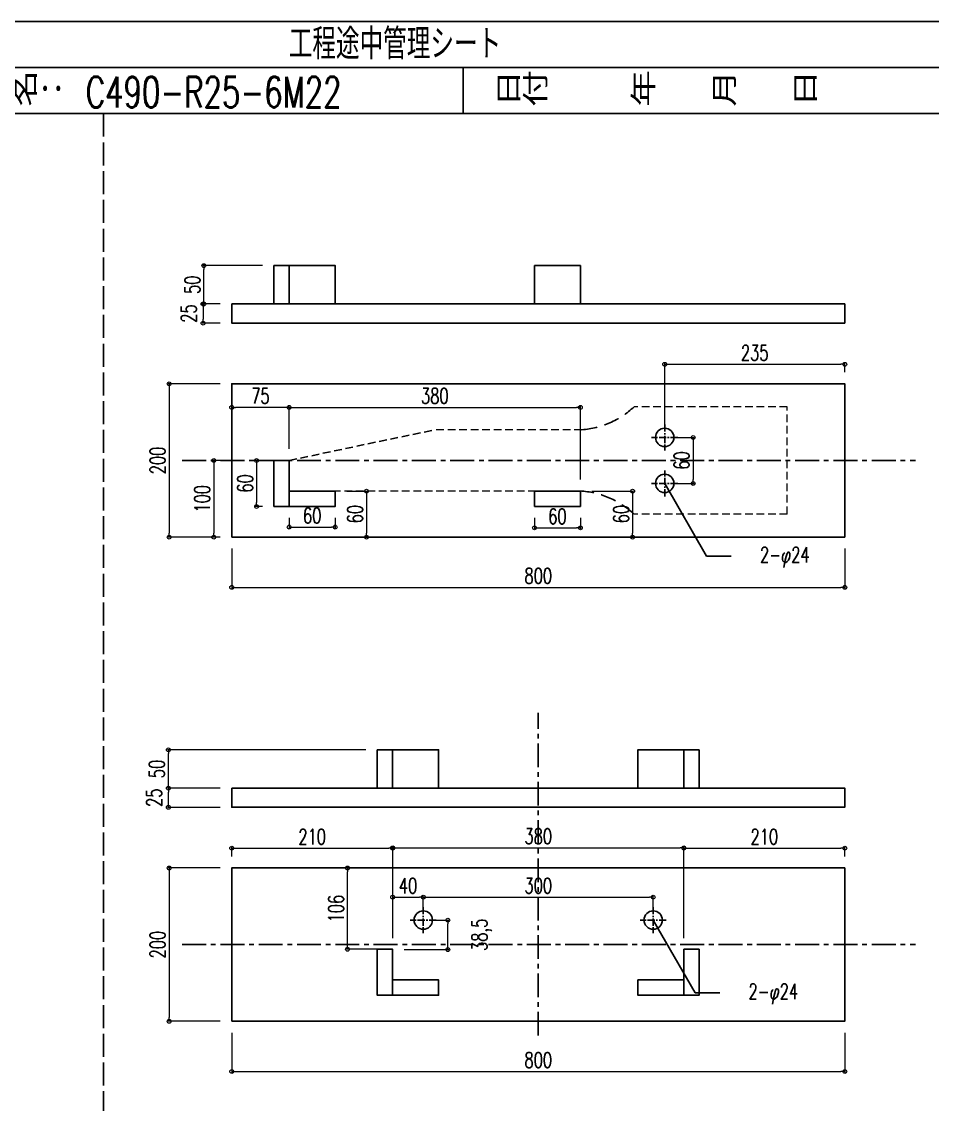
# Model space of a CAD drawing. Header units: millimetres. Extents: x 0 to 29624, y 0 to 14691.
# Drawn here: x 12373 to 13562, y 5636 to 7048 of the extents above; entities that cross this region are included whole.
import ezdxf

# ---------------------------------------------------------------- set-up
doc = ezdxf.new("R2010")
doc.units = ezdxf.units.MM
doc.header["$LTSCALE"] = 5
for name, pattern in [('CENTER1', [10, 6.25, -1.25, 1.25, -1.25]), ('DASHED', [7.5, 6, -1.5]), ('HASEN', [3, 2, -1]), ('JIS_08_50', [53, 50, -1.125, 0.75, -1.125])]:
    doc.linetypes.add(name, pattern=pattern)
doc.layers.get('0').update_dxf_attribs({"color": 255})
doc.layers.get('DEFPOINTS').update_dxf_attribs({"color": 255})
for name, color, linetype in [('CENTER', 2, 'JIS_08_50'), ('LAYER6', 7, 'Continuous'), ('変位計', 7, 'Continuous'), ('寸法', 4, 'Continuous'), ('溶接', 241, 'Continuous'), ('金物', 142, 'Continuous')]:
    doc.layers.add(name, color=color, linetype=linetype)
doc.styles.add('KANJI', font='simplex.shx', dxfattribs={"width": 0.7, "bigfont": 'extfont2.shx'})
doc.styles.get("Standard").update_dxf_attribs({"font": 'simplex.shx', "width": 0.7, "height": 2.5, "bigfont": '@extfont2.shx'})
doc.styles.add('SUNPOU', font='simplex.shx', dxfattribs={"width": 0.7, "bigfont": 'extfont2.shx'})
doc.dimstyles.new('一般寸法-小さめ', dxfattribs={"dimscale": 10, "dimtxt": 2, "dimasz": 0.5, "dimexe": 0.125, "dimexo": 1.5, "dimgap": 0.5, "dimtad": 1, "dimtxsty": 'KANJI', "dimblk": 'ORIGIN', "dimcen": 0, "dimclrd": 256, "dimclre": 256, "dimclrt": 256, "dimadec": 0, "dimazin": 0, "dimtfac": 1, "dimtmove": 2, "dimatfit": 2, "dimfxl": 0, "dimtolj": 2, "dimlwd": 5, "dimlwe": 5, "dimarcsym": 0})

# ---------------------------------------------------------------- blocks, each defined once
blk = doc.blocks.new('_Origin')
at = {"color": 0, "linetype": 'ByBlock', "lineweight": -2}
blk.add_line((0, 0), (-1, 0), dxfattribs=at)
blk.add_circle((0, 0), 0.5, dxfattribs=at)
blk = doc.blocks.new('*D757')
at = {"layer": 'DEFPOINTS', "color": 0, "linetype": 'Continuous', "transparency": 16777216}
for p in [(12647.4, 6375.7), (13447.4, 6375.7), (13447.4, 6310.2)]:
    blk.add_point(p, dxfattribs=at)
at = {"layer": '寸法', "linetype": 'Continuous', "lineweight": 5, "transparency": 16777216}
for p, q in [((12647.4, 6360.7), (12647.4, 6309)), ((13447.4, 6360.7), (13447.4, 6309)), ((12652.4, 6310.2), (13442.4, 6310.2))]:
    blk.add_line(p, q, dxfattribs=at)
at = {"layer": '寸法', "linetype": 'Continuous', "lineweight": 5, "transparency": 16777216, "xscale": 5, "yscale": 5, "zscale": 5, "rotation": 180}
blk.add_blockref('_Origin', (12647.4, 6310.2), dxfattribs=at)
at = {"layer": '寸法', "linetype": 'Continuous', "lineweight": 5, "transparency": 16777216, "xscale": 5, "yscale": 5, "zscale": 5}
blk.add_blockref('_Origin', (13447.4, 6310.2), dxfattribs=at)
at = {"layer": '寸法', "linetype": 'Continuous', "transparency": 16777216, "insert": (13047.4, 6325.2), "char_height": 20, "attachment_point": 5, "style": 'KANJI'}
blk.add_mtext('\\A2;800', dxfattribs=at)
blk = doc.blocks.new('*D758')
at = {"layer": 'DEFPOINTS', "color": 0, "linetype": 'Continuous', "transparency": 16777216}
for p in [(12647.4, 6575.7), (12565.7, 6375.7), (12647.4, 6375.7)]:
    blk.add_point(p, dxfattribs=at)
at = {"layer": '寸法', "linetype": 'Continuous', "lineweight": 5, "transparency": 16777216}
for p, q in [((12632.4, 6575.7), (12564.5, 6575.7)), ((12565.7, 6570.7), (12565.7, 6380.7)), ((12632.4, 6375.7), (12564.5, 6375.7))]:
    blk.add_line(p, q, dxfattribs=at)
at = {"layer": '寸法', "linetype": 'Continuous', "lineweight": 5, "transparency": 16777216, "xscale": 5, "yscale": 5, "zscale": 5}
for p, rotation in [((12565.7, 6575.7), 90), ((12565.7, 6375.7), 270)]:
    blk.add_blockref('_Origin', p, dxfattribs=dict(at, rotation=rotation))
at = {"layer": '寸法', "linetype": 'Continuous', "transparency": 16777216, "insert": (12550.7, 6475.7), "char_height": 20, "attachment_point": 5, "rotation": 90, "style": 'KANJI'}
blk.add_mtext('\\A2;200', dxfattribs=at)
blk = doc.blocks.new('*D759')
at = {"layer": 'DEFPOINTS', "color": 0, "linetype": 'Continuous', "transparency": 16777216}
for p in [(12702.4, 6475.7), (12679.8, 6415.7), (12702.4, 6415.7)]:
    blk.add_point(p, dxfattribs=at)
at = {"layer": '寸法', "linetype": 'Continuous', "lineweight": 5, "transparency": 16777216}
for p, q in [((12687.4, 6475.7), (12678.5, 6475.7)), ((12679.8, 6470.7), (12679.8, 6420.7)), ((12687.4, 6415.7), (12678.5, 6415.7))]:
    blk.add_line(p, q, dxfattribs=at)
at = {"layer": '寸法', "linetype": 'Continuous', "lineweight": 5, "transparency": 16777216, "xscale": 5, "yscale": 5, "zscale": 5}
for p, rotation in [((12679.8, 6475.7), 90), ((12679.8, 6415.7), 270)]:
    blk.add_blockref('_Origin', p, dxfattribs=dict(at, rotation=rotation))
at = {"layer": '寸法', "linetype": 'Continuous', "transparency": 16777216, "insert": (12664.8, 6445.7), "char_height": 20, "attachment_point": 5, "rotation": 90, "style": 'KANJI'}
blk.add_mtext('\\A2;60', dxfattribs=at)
blk = doc.blocks.new('*D760')
at = {"layer": 'DEFPOINTS', "color": 0, "linetype": 'Continuous', "transparency": 16777216}
for p in [(13042.4, 6415.7), (13102.4, 6415.7), (13102.4, 6387.8)]:
    blk.add_point(p, dxfattribs=at)
at = {"layer": '寸法', "linetype": 'Continuous', "lineweight": 5, "transparency": 16777216}
for p, q in [((13042.4, 6400.7), (13042.4, 6386.6)), ((13102.4, 6400.7), (13102.4, 6386.6)), ((13047.4, 6387.8), (13097.4, 6387.8))]:
    blk.add_line(p, q, dxfattribs=at)
at = {"layer": '寸法', "linetype": 'Continuous', "lineweight": 5, "transparency": 16777216, "xscale": 5, "yscale": 5, "zscale": 5, "rotation": 180}
blk.add_blockref('_Origin', (13042.4, 6387.8), dxfattribs=at)
at = {"layer": '寸法', "linetype": 'Continuous', "lineweight": 5, "transparency": 16777216, "xscale": 5, "yscale": 5, "zscale": 5}
blk.add_blockref('_Origin', (13102.4, 6387.8), dxfattribs=at)
at = {"layer": '寸法', "linetype": 'Continuous', "transparency": 16777216, "insert": (13072.4, 6402.8), "char_height": 20, "attachment_point": 5, "style": 'KANJI'}
blk.add_mtext('\\A2;60', dxfattribs=at)
blk = doc.blocks.new('*D762')
at = {"layer": 'DEFPOINTS', "color": 0, "linetype": 'Continuous', "transparency": 16777216}
for p in [(12722.4, 6415.7), (12782.4, 6415.7), (12782.4, 6388.8)]:
    blk.add_point(p, dxfattribs=at)
at = {"layer": '寸法', "linetype": 'Continuous', "lineweight": 5, "transparency": 16777216}
for p, q in [((12722.4, 6400.7), (12722.4, 6387.6)), ((12782.4, 6400.7), (12782.4, 6387.6)), ((12727.4, 6388.8), (12777.4, 6388.8))]:
    blk.add_line(p, q, dxfattribs=at)
at = {"layer": '寸法', "linetype": 'Continuous', "lineweight": 5, "transparency": 16777216, "xscale": 5, "yscale": 5, "zscale": 5, "rotation": 180}
blk.add_blockref('_Origin', (12722.4, 6388.8), dxfattribs=at)
at = {"layer": '寸法', "linetype": 'Continuous', "lineweight": 5, "transparency": 16777216, "xscale": 5, "yscale": 5, "zscale": 5}
blk.add_blockref('_Origin', (12782.4, 6388.8), dxfattribs=at)
at = {"layer": '寸法', "linetype": 'Continuous', "transparency": 16777216, "insert": (12752.4, 6403.8), "char_height": 20, "attachment_point": 5, "style": 'KANJI'}
blk.add_mtext('\\A2;60', dxfattribs=at)
blk = doc.blocks.new('*D763')
at = {"layer": 'DEFPOINTS', "color": 0, "linetype": 'Continuous', "transparency": 16777216}
for p in [(12647.4, 6679.8), (12610, 6654.8), (12647.4, 6654.8)]:
    blk.add_point(p, dxfattribs=at)
at = {"layer": '寸法', "linetype": 'Continuous', "lineweight": 5, "transparency": 16777216}
for p, q in [((12632.4, 6679.8), (12608.8, 6679.8)), ((12610, 6674.8), (12610, 6659.8)), ((12632.4, 6654.8), (12608.8, 6654.8))]:
    blk.add_line(p, q, dxfattribs=at)
at = {"layer": '寸法', "linetype": 'Continuous', "lineweight": 5, "transparency": 16777216, "xscale": 5, "yscale": 5, "zscale": 5}
for p, rotation in [((12610, 6679.8), 90), ((12610, 6654.8), 270)]:
    blk.add_blockref('_Origin', p, dxfattribs=dict(at, rotation=rotation))
at = {"layer": '寸法', "linetype": 'Continuous', "transparency": 16777216, "insert": (12591.3, 6667.3), "char_height": 20, "attachment_point": 5, "rotation": 90, "style": 'KANJI'}
blk.add_mtext('\\A2;25', dxfattribs=at)
blk = doc.blocks.new('*D764')
at = {"layer": 'DEFPOINTS', "color": 0, "linetype": 'Continuous', "transparency": 16777216}
for p in [(12611, 6729.8), (12702.4, 6729.8), (12647.4, 6679.8)]:
    blk.add_point(p, dxfattribs=at)
at = {"layer": '寸法', "linetype": 'Continuous', "lineweight": 5, "transparency": 16777216}
for p, q in [((12687.4, 6729.8), (12609.8, 6729.8)), ((12611, 6684.8), (12611, 6724.8)), ((12632.4, 6679.8), (12609.8, 6679.8))]:
    blk.add_line(p, q, dxfattribs=at)
at = {"layer": '寸法', "linetype": 'Continuous', "lineweight": 5, "transparency": 16777216, "xscale": 5, "yscale": 5, "zscale": 5}
for p, rotation in [((12611, 6729.8), 90), ((12611, 6679.8), 270)]:
    blk.add_blockref('_Origin', p, dxfattribs=dict(at, rotation=rotation))
at = {"layer": '寸法', "linetype": 'Continuous', "transparency": 16777216, "insert": (12596, 6704.8), "char_height": 20, "attachment_point": 5, "rotation": 90, "style": 'KANJI'}
blk.add_mtext('\\A2;50', dxfattribs=at)
blk = doc.blocks.new('*D765')
at = {"layer": 'DEFPOINTS', "color": 0, "linetype": 'Continuous', "transparency": 16777216}
for p in [(13102.4, 6544.9), (12722.4, 6475.7), (13102.4, 6435.7)]:
    blk.add_point(p, dxfattribs=at)
at = {"layer": '寸法', "linetype": 'Continuous', "lineweight": 5, "transparency": 16777216}
for p, q in [((12722.4, 6490.7), (12722.4, 6546.2)), ((12727.4, 6544.9), (13097.4, 6544.9)), ((13102.4, 6450.7), (13102.4, 6546.2))]:
    blk.add_line(p, q, dxfattribs=at)
at = {"layer": '寸法', "linetype": 'Continuous', "lineweight": 5, "transparency": 16777216, "xscale": 5, "yscale": 5, "zscale": 5, "rotation": 180}
blk.add_blockref('_Origin', (12722.4, 6544.9), dxfattribs=at)
at = {"layer": '寸法', "linetype": 'Continuous', "lineweight": 5, "transparency": 16777216, "xscale": 5, "yscale": 5, "zscale": 5}
blk.add_blockref('_Origin', (13102.4, 6544.9), dxfattribs=at)
at = {"layer": '寸法', "linetype": 'Continuous', "transparency": 16777216, "insert": (12912.4, 6559.9), "char_height": 20, "attachment_point": 5, "style": 'KANJI'}
blk.add_mtext('\\A2;380', dxfattribs=at)
blk = doc.blocks.new('*D766')
at = {"layer": 'DEFPOINTS', "color": 0, "linetype": 'Continuous', "transparency": 16777216}
for p in [(13447.4, 6601.1), (13447.4, 6575.7), (13212.4, 6505.7)]:
    blk.add_point(p, dxfattribs=at)
at = {"layer": '寸法', "linetype": 'Continuous', "lineweight": 5, "transparency": 16777216}
for p, q in [((13212.4, 6520.7), (13212.4, 6602.4)), ((13217.4, 6601.1), (13442.4, 6601.1)), ((13447.4, 6590.7), (13447.4, 6602.4))]:
    blk.add_line(p, q, dxfattribs=at)
at = {"layer": '寸法', "linetype": 'Continuous', "lineweight": 5, "transparency": 16777216, "xscale": 5, "yscale": 5, "zscale": 5, "rotation": 180}
blk.add_blockref('_Origin', (13212.4, 6601.1), dxfattribs=at)
at = {"layer": '寸法', "linetype": 'Continuous', "lineweight": 5, "transparency": 16777216, "xscale": 5, "yscale": 5, "zscale": 5}
blk.add_blockref('_Origin', (13447.4, 6601.1), dxfattribs=at)
at = {"layer": '寸法', "linetype": 'Continuous', "transparency": 16777216, "insert": (13329.9, 6616.1), "char_height": 20, "attachment_point": 5, "style": 'KANJI'}
blk.add_mtext('\\A2;235', dxfattribs=at)
blk = doc.blocks.new('*D767')
at = {"layer": 'DEFPOINTS', "color": 0, "linetype": 'Continuous', "transparency": 16777216}
for p in [(13212.4, 6505.7), (13212.4, 6445.7), (13249.5, 6445.7)]:
    blk.add_point(p, dxfattribs=at)
at = {"layer": '寸法', "linetype": 'Continuous', "lineweight": 5, "transparency": 16777216}
for p, q in [((13227.4, 6505.7), (13250.8, 6505.7)), ((13249.5, 6500.7), (13249.5, 6450.7)), ((13227.4, 6445.7), (13250.8, 6445.7))]:
    blk.add_line(p, q, dxfattribs=at)
at = {"layer": '寸法', "linetype": 'Continuous', "lineweight": 5, "transparency": 16777216, "xscale": 5, "yscale": 5, "zscale": 5}
for p, rotation in [((13249.5, 6505.7), 90), ((13249.5, 6445.7), 270)]:
    blk.add_blockref('_Origin', p, dxfattribs=dict(at, rotation=rotation))
at = {"layer": '寸法', "linetype": 'Continuous', "transparency": 16777216, "insert": (13234.5, 6475.7), "char_height": 20, "attachment_point": 5, "rotation": 90, "style": 'KANJI'}
blk.add_mtext('\\A2;60', dxfattribs=at)
blk = doc.blocks.new('*D768')
at = {"layer": 'DEFPOINTS', "color": 0, "linetype": 'Continuous', "transparency": 16777216}
for p in [(12647.4, 5744.2), (13447.4, 5744.2), (13447.4, 5678.7)]:
    blk.add_point(p, dxfattribs=at)
at = {"layer": '寸法', "linetype": 'Continuous', "lineweight": 5, "transparency": 16777216}
for p, q in [((12647.4, 5729.2), (12647.4, 5677.5)), ((13447.4, 5729.2), (13447.4, 5677.5)), ((12652.4, 5678.7), (13442.4, 5678.7))]:
    blk.add_line(p, q, dxfattribs=at)
at = {"layer": '寸法', "linetype": 'Continuous', "lineweight": 5, "transparency": 16777216, "xscale": 5, "yscale": 5, "zscale": 5, "rotation": 180}
blk.add_blockref('_Origin', (12647.4, 5678.7), dxfattribs=at)
at = {"layer": '寸法', "linetype": 'Continuous', "lineweight": 5, "transparency": 16777216, "xscale": 5, "yscale": 5, "zscale": 5}
blk.add_blockref('_Origin', (13447.4, 5678.7), dxfattribs=at)
at = {"layer": '寸法', "linetype": 'Continuous', "transparency": 16777216, "insert": (13047.4, 5693.7), "char_height": 20, "attachment_point": 5, "style": 'KANJI'}
blk.add_mtext('\\A2;800', dxfattribs=at)
blk = doc.blocks.new('*D769')
at = {"layer": 'DEFPOINTS', "color": 0, "linetype": 'Continuous', "transparency": 16777216}
for p in [(12647.4, 5944.2), (12565.7, 5744.2), (12647.4, 5744.2)]:
    blk.add_point(p, dxfattribs=at)
at = {"layer": '寸法', "linetype": 'Continuous', "lineweight": 5, "transparency": 16777216}
for p, q in [((12632.4, 5944.2), (12564.5, 5944.2)), ((12565.7, 5939.2), (12565.7, 5749.2)), ((12632.4, 5744.2), (12564.5, 5744.2))]:
    blk.add_line(p, q, dxfattribs=at)
at = {"layer": '寸法', "linetype": 'Continuous', "lineweight": 5, "transparency": 16777216, "xscale": 5, "yscale": 5, "zscale": 5}
for p, rotation in [((12565.7, 5944.2), 90), ((12565.7, 5744.2), 270)]:
    blk.add_blockref('_Origin', p, dxfattribs=dict(at, rotation=rotation))
at = {"layer": '寸法', "linetype": 'Continuous', "transparency": 16777216, "insert": (12550.7, 5844.2), "char_height": 20, "attachment_point": 5, "rotation": 90, "style": 'KANJI'}
blk.add_mtext('\\A2;200', dxfattribs=at)
blk = doc.blocks.new('*D770')
at = {"layer": 'DEFPOINTS', "color": 0, "linetype": 'Continuous', "transparency": 16777216}
for p in [(12564.7, 6048.3), (12647.4, 6048.3), (12647.4, 6023.3)]:
    blk.add_point(p, dxfattribs=at)
at = {"layer": '寸法', "linetype": 'Continuous', "lineweight": 5, "transparency": 16777216}
for p, q in [((12632.4, 6048.3), (12563.5, 6048.3)), ((12564.7, 6028.3), (12564.7, 6043.3)), ((12632.4, 6023.3), (12563.5, 6023.3))]:
    blk.add_line(p, q, dxfattribs=at)
at = {"layer": '寸法', "linetype": 'Continuous', "lineweight": 5, "transparency": 16777216, "xscale": 5, "yscale": 5, "zscale": 5}
for p, rotation in [((12564.7, 6048.3), 90), ((12564.7, 6023.3), 270)]:
    blk.add_blockref('_Origin', p, dxfattribs=dict(at, rotation=rotation))
at = {"layer": '寸法', "linetype": 'Continuous', "transparency": 16777216, "insert": (12546, 6035.8), "char_height": 20, "attachment_point": 5, "rotation": 90, "style": 'KANJI'}
blk.add_mtext('\\A2;25', dxfattribs=at)
blk = doc.blocks.new('*D771')
at = {"layer": 'DEFPOINTS', "color": 0, "linetype": 'Continuous', "transparency": 16777216}
for p in [(13102.4, 6435.7), (13102.4, 6375.7), (13170.5, 6375.7)]:
    blk.add_point(p, dxfattribs=at)
at = {"layer": '寸法', "linetype": 'Continuous', "lineweight": 5, "transparency": 16777216}
for p, q in [((13117.4, 6435.7), (13171.8, 6435.7)), ((13170.5, 6430.7), (13170.5, 6380.7)), ((13117.4, 6375.7), (13171.8, 6375.7))]:
    blk.add_line(p, q, dxfattribs=at)
at = {"layer": '寸法', "linetype": 'Continuous', "lineweight": 5, "transparency": 16777216, "xscale": 5, "yscale": 5, "zscale": 5}
for p, rotation in [((13170.5, 6435.7), 90), ((13170.5, 6375.7), 270)]:
    blk.add_blockref('_Origin', p, dxfattribs=dict(at, rotation=rotation))
at = {"layer": '寸法', "linetype": 'Continuous', "transparency": 16777216, "insert": (13155.5, 6405.7), "char_height": 20, "attachment_point": 5, "rotation": 90, "style": 'KANJI'}
blk.add_mtext('\\A2;60', dxfattribs=at)
blk = doc.blocks.new('*D772')
at = {"layer": 'DEFPOINTS', "color": 0, "linetype": 'Continuous', "transparency": 16777216}
for p in [(12782.4, 6435.7), (12782.4, 6375.7), (12823.3, 6375.7)]:
    blk.add_point(p, dxfattribs=at)
at = {"layer": '寸法', "linetype": 'Continuous', "lineweight": 5, "transparency": 16777216}
for p, q in [((12797.4, 6435.7), (12824.5, 6435.7)), ((12823.3, 6430.7), (12823.3, 6380.7)), ((12797.4, 6375.7), (12824.5, 6375.7))]:
    blk.add_line(p, q, dxfattribs=at)
at = {"layer": '寸法', "linetype": 'Continuous', "lineweight": 5, "transparency": 16777216, "xscale": 5, "yscale": 5, "zscale": 5}
for p, rotation in [((12823.3, 6435.7), 90), ((12823.3, 6375.7), 270)]:
    blk.add_blockref('_Origin', p, dxfattribs=dict(at, rotation=rotation))
at = {"layer": '寸法', "linetype": 'Continuous', "transparency": 16777216, "insert": (12808.3, 6405.7), "char_height": 20, "attachment_point": 5, "rotation": 90, "style": 'KANJI'}
blk.add_mtext('\\A2;60', dxfattribs=at)
blk = doc.blocks.new('*D773')
at = {"layer": 'DEFPOINTS', "color": 0, "linetype": 'Continuous', "transparency": 16777216}
for p in [(12647.4, 6544.9), (12647.4, 6475.7), (12722.4, 6475.7)]:
    blk.add_point(p, dxfattribs=at)
at = {"layer": '寸法', "linetype": 'Continuous', "lineweight": 5, "transparency": 16777216}
for p, q in [((12647.4, 6490.7), (12647.4, 6546.2)), ((12717.4, 6544.9), (12652.4, 6544.9)), ((12722.4, 6490.7), (12722.4, 6546.2))]:
    blk.add_line(p, q, dxfattribs=at)
at = {"layer": '寸法', "linetype": 'Continuous', "lineweight": 5, "transparency": 16777216, "xscale": 5, "yscale": 5, "zscale": 5, "rotation": 180}
blk.add_blockref('_Origin', (12647.4, 6544.9), dxfattribs=at)
at = {"layer": '寸法', "linetype": 'Continuous', "lineweight": 5, "transparency": 16777216, "xscale": 5, "yscale": 5, "zscale": 5}
blk.add_blockref('_Origin', (12722.4, 6544.9), dxfattribs=at)
at = {"layer": '寸法', "linetype": 'Continuous', "transparency": 16777216, "insert": (12684.9, 6559.9), "char_height": 20, "attachment_point": 5, "style": 'KANJI'}
blk.add_mtext('\\A2;75', dxfattribs=at)
blk = doc.blocks.new('*D755')
at = {"layer": 'DEFPOINTS', "color": 0, "linetype": 'Continuous', "transparency": 16777216}
for p in [(12647.4, 6475.7), (12623.9, 6375.7), (12647.4, 6375.7)]:
    blk.add_point(p, dxfattribs=at)
at = {"layer": '寸法', "linetype": 'Continuous', "lineweight": 5, "transparency": 16777216}
for p, q in [((12632.4, 6475.7), (12622.6, 6475.7)), ((12623.9, 6470.7), (12623.9, 6380.7)), ((12632.4, 6375.7), (12622.6, 6375.7))]:
    blk.add_line(p, q, dxfattribs=at)
at = {"layer": '寸法', "linetype": 'Continuous', "lineweight": 5, "transparency": 16777216, "xscale": 5, "yscale": 5, "zscale": 5}
for p, rotation in [((12623.9, 6475.7), 90), ((12623.9, 6375.7), 270)]:
    blk.add_blockref('_Origin', p, dxfattribs=dict(at, rotation=rotation))
at = {"layer": '寸法', "linetype": 'Continuous', "transparency": 16777216, "insert": (12608.9, 6425.7), "char_height": 20, "attachment_point": 5, "rotation": 90, "style": 'KANJI'}
blk.add_mtext('\\A2;100', dxfattribs=at)
blk = doc.blocks.new('*D774')
at = {"layer": 'DEFPOINTS', "color": 0, "linetype": 'Continuous', "transparency": 16777216}
for p in [(12564.7, 6098.3), (12837.4, 6098.3), (12647.4, 6048.3)]:
    blk.add_point(p, dxfattribs=at)
at = {"layer": '寸法', "linetype": 'Continuous', "lineweight": 5, "transparency": 16777216}
for p, q in [((12822.4, 6098.3), (12563.5, 6098.3)), ((12564.7, 6053.3), (12564.7, 6093.3)), ((12632.4, 6048.3), (12563.5, 6048.3))]:
    blk.add_line(p, q, dxfattribs=at)
at = {"layer": '寸法', "linetype": 'Continuous', "lineweight": 5, "transparency": 16777216, "xscale": 5, "yscale": 5, "zscale": 5}
for p, rotation in [((12564.7, 6098.3), 90), ((12564.7, 6048.3), 270)]:
    blk.add_blockref('_Origin', p, dxfattribs=dict(at, rotation=rotation))
at = {"layer": '寸法', "linetype": 'Continuous', "transparency": 16777216, "insert": (12549.7, 6073.3), "char_height": 20, "attachment_point": 5, "rotation": 90, "style": 'KANJI'}
blk.add_mtext('\\A2;50', dxfattribs=at)
blk = doc.blocks.new('*D775')
at = {"layer": 'DEFPOINTS', "color": 0, "linetype": 'Continuous', "transparency": 16777216}
for p in [(12857.4, 5970), (12647.4, 5944.2), (12857.4, 5838.2)]:
    blk.add_point(p, dxfattribs=at)
at = {"layer": '寸法', "linetype": 'Continuous', "lineweight": 5, "transparency": 16777216}
for p, q in [((12647.4, 5959.2), (12647.4, 5971.3)), ((12652.4, 5970), (12852.4, 5970)), ((12857.4, 5853.2), (12857.4, 5971.3))]:
    blk.add_line(p, q, dxfattribs=at)
at = {"layer": '寸法', "linetype": 'Continuous', "lineweight": 5, "transparency": 16777216, "xscale": 5, "yscale": 5, "zscale": 5, "rotation": 180}
blk.add_blockref('_Origin', (12647.4, 5970), dxfattribs=at)
at = {"layer": '寸法', "linetype": 'Continuous', "lineweight": 5, "transparency": 16777216, "xscale": 5, "yscale": 5, "zscale": 5}
blk.add_blockref('_Origin', (12857.4, 5970), dxfattribs=at)
at = {"layer": '寸法', "linetype": 'Continuous', "transparency": 16777216, "insert": (12752.4, 5985), "char_height": 20, "attachment_point": 5, "style": 'KANJI'}
blk.add_mtext('\\A2;210', dxfattribs=at)
blk = doc.blocks.new('*D776')
at = {"layer": 'DEFPOINTS', "color": 0, "linetype": 'Continuous', "transparency": 16777216}
for p in [(13237.4, 5970.5), (12857.4, 5837.7), (13237.4, 5838.2)]:
    blk.add_point(p, dxfattribs=at)
at = {"layer": '寸法', "linetype": 'Continuous', "lineweight": 5, "transparency": 16777216}
for p, q in [((12857.4, 5852.7), (12857.4, 5971.8)), ((12862.4, 5970.5), (13232.4, 5970.5)), ((13237.4, 5853.2), (13237.4, 5971.8))]:
    blk.add_line(p, q, dxfattribs=at)
at = {"layer": '寸法', "linetype": 'Continuous', "lineweight": 5, "transparency": 16777216, "xscale": 5, "yscale": 5, "zscale": 5, "rotation": 180}
blk.add_blockref('_Origin', (12857.4, 5970.5), dxfattribs=at)
at = {"layer": '寸法', "linetype": 'Continuous', "lineweight": 5, "transparency": 16777216, "xscale": 5, "yscale": 5, "zscale": 5}
blk.add_blockref('_Origin', (13237.4, 5970.5), dxfattribs=at)
at = {"layer": '寸法', "linetype": 'Continuous', "transparency": 16777216, "insert": (13047.4, 5985.5), "char_height": 20, "attachment_point": 5, "style": 'KANJI'}
blk.add_mtext('\\A2;380', dxfattribs=at)
blk = doc.blocks.new('*D777')
at = {"layer": 'DEFPOINTS', "color": 0, "linetype": 'Continuous', "transparency": 16777216}
for p in [(13447.4, 5970), (13447.4, 5944.2), (13237.4, 5837.7)]:
    blk.add_point(p, dxfattribs=at)
at = {"layer": '寸法', "linetype": 'Continuous', "lineweight": 5, "transparency": 16777216}
for p, q in [((13237.4, 5852.7), (13237.4, 5971.3)), ((13242.4, 5970), (13442.4, 5970)), ((13447.4, 5959.2), (13447.4, 5971.3))]:
    blk.add_line(p, q, dxfattribs=at)
at = {"layer": '寸法', "linetype": 'Continuous', "lineweight": 5, "transparency": 16777216, "xscale": 5, "yscale": 5, "zscale": 5, "rotation": 180}
blk.add_blockref('_Origin', (13237.4, 5970), dxfattribs=at)
at = {"layer": '寸法', "linetype": 'Continuous', "lineweight": 5, "transparency": 16777216, "xscale": 5, "yscale": 5, "zscale": 5}
blk.add_blockref('_Origin', (13447.4, 5970), dxfattribs=at)
at = {"layer": '寸法', "linetype": 'Continuous', "transparency": 16777216, "insert": (13342.4, 5985), "char_height": 20, "attachment_point": 5, "style": 'KANJI'}
blk.add_mtext('\\A2;210', dxfattribs=at)
blk = doc.blocks.new('*D778')
at = {"layer": 'DEFPOINTS', "color": 0, "linetype": 'Continuous', "transparency": 16777216}
for p in [(12798.5, 5944.2), (12857.4, 5944.2), (12857.4, 5838.2)]:
    blk.add_point(p, dxfattribs=at)
at = {"layer": '寸法', "linetype": 'Continuous', "lineweight": 5, "transparency": 16777216}
for p, q in [((12842.4, 5944.2), (12797.3, 5944.2)), ((12798.5, 5843.2), (12798.5, 5939.2)), ((12842.4, 5838.2), (12797.3, 5838.2))]:
    blk.add_line(p, q, dxfattribs=at)
at = {"layer": '寸法', "linetype": 'Continuous', "lineweight": 5, "transparency": 16777216, "xscale": 5, "yscale": 5, "zscale": 5}
for p, rotation in [((12798.5, 5944.2), 90), ((12798.5, 5838.2), 270)]:
    blk.add_blockref('_Origin', p, dxfattribs=dict(at, rotation=rotation))
at = {"layer": '寸法', "linetype": 'Continuous', "transparency": 16777216, "insert": (12783.5, 5891.2), "char_height": 20, "attachment_point": 5, "rotation": 90, "style": 'KANJI'}
blk.add_mtext('\\A2;106', dxfattribs=at)
blk = doc.blocks.new('*D779')
at = {"layer": 'DEFPOINTS', "color": 0, "linetype": 'Continuous', "transparency": 16777216}
for p in [(12897.4, 5906.1), (12897.4, 5876.2), (12857.4, 5838.2)]:
    blk.add_point(p, dxfattribs=at)
at = {"layer": '寸法', "linetype": 'Continuous', "lineweight": 5, "transparency": 16777216}
for p, q in [((12857.4, 5853.2), (12857.4, 5907.3)), ((12862.4, 5906.1), (12892.4, 5906.1)), ((12897.4, 5891.2), (12897.4, 5907.3))]:
    blk.add_line(p, q, dxfattribs=at)
at = {"layer": '寸法', "linetype": 'Continuous', "lineweight": 5, "transparency": 16777216, "xscale": 5, "yscale": 5, "zscale": 5, "rotation": 180}
blk.add_blockref('_Origin', (12857.4, 5906.1), dxfattribs=at)
at = {"layer": '寸法', "linetype": 'Continuous', "lineweight": 5, "transparency": 16777216, "xscale": 5, "yscale": 5, "zscale": 5}
blk.add_blockref('_Origin', (12897.4, 5906.1), dxfattribs=at)
at = {"layer": '寸法', "linetype": 'Continuous', "transparency": 16777216, "insert": (12877.4, 5921.1), "char_height": 20, "attachment_point": 5, "style": 'KANJI'}
blk.add_mtext('\\A2;40', dxfattribs=at)
blk = doc.blocks.new('*D756')
at = {"layer": 'DEFPOINTS', "color": 0, "linetype": 'Continuous', "transparency": 16777216}
for p in [(12897.4, 5876.2), (12929.4, 5876.2), (12857.4, 5837.7)]:
    blk.add_point(p, dxfattribs=at)
at = {"layer": '寸法', "linetype": 'Continuous', "lineweight": 5, "transparency": 16777216}
for p, q in [((12912.4, 5876.2), (12930.6, 5876.2)), ((12929.4, 5842.7), (12929.4, 5871.2)), ((12872.4, 5837.7), (12930.6, 5837.7))]:
    blk.add_line(p, q, dxfattribs=at)
at = {"layer": '寸法', "linetype": 'Continuous', "lineweight": 5, "transparency": 16777216, "xscale": 5, "yscale": 5, "zscale": 5}
for p, rotation in [((12929.4, 5876.2), 90), ((12929.4, 5837.7), 270)]:
    blk.add_blockref('_Origin', p, dxfattribs=dict(at, rotation=rotation))
at = {"layer": '寸法', "linetype": 'Continuous', "transparency": 16777216, "insert": (12973.8, 5857), "char_height": 20, "attachment_point": 5, "rotation": 90, "style": 'KANJI'}
blk.add_mtext('\\A2;38,5', dxfattribs=at)
blk = doc.blocks.new('*D780')
at = {"layer": 'DEFPOINTS', "color": 0, "linetype": 'Continuous', "transparency": 16777216}
for p in [(13197.4, 5906.1), (12897.4, 5876.2), (13197.4, 5876.2)]:
    blk.add_point(p, dxfattribs=at)
at = {"layer": '寸法', "linetype": 'Continuous', "lineweight": 5, "transparency": 16777216}
for p, q in [((12897.4, 5891.2), (12897.4, 5907.3)), ((12902.4, 5906.1), (13192.4, 5906.1)), ((13197.4, 5891.2), (13197.4, 5907.3))]:
    blk.add_line(p, q, dxfattribs=at)
at = {"layer": '寸法', "linetype": 'Continuous', "lineweight": 5, "transparency": 16777216, "xscale": 5, "yscale": 5, "zscale": 5, "rotation": 180}
blk.add_blockref('_Origin', (12897.4, 5906.1), dxfattribs=at)
at = {"layer": '寸法', "linetype": 'Continuous', "lineweight": 5, "transparency": 16777216, "xscale": 5, "yscale": 5, "zscale": 5}
blk.add_blockref('_Origin', (13197.4, 5906.1), dxfattribs=at)
at = {"layer": '寸法', "linetype": 'Continuous', "transparency": 16777216, "insert": (13047.4, 5921.1), "char_height": 20, "attachment_point": 5, "style": 'KANJI'}
blk.add_mtext('\\A2;300', dxfattribs=at)

msp = doc.modelspace()

# ---------------------------------------------------------------- linework, layer by layer
at = {"linetype": 'Continuous', "lineweight": -3}
for p, q in [((11272, 6988), (14476, 6988)), ((12949.183, 6928), (12949.183, 6988)), ((11269.183, 6928), (14473.183, 6928))]:
    msp.add_line(p, q, dxfattribs=at)
at = {"linetype": 'DASHED', "lineweight": -3}
msp.add_line((12480.082, 6928), (12480.082, 5452), dxfattribs=at)
at = {"linetype": 'Continuous', "lineweight": -3}
msp.add_lwpolyline([(11269.183, 7048), (14473.183, 7048), (14473.183, 4832), (11269.183, 4832)], close=True, dxfattribs=at)
at = {"layer": 'CENTER', "linetype": 'HASEN', "lineweight": 18}
for p, q in [((13372.368, 6545.727), (13172.368, 6545.727)), ((13372.368, 6405.727), (13372.368, 6545.727)), ((13104.368, 6515.727), (12912.368, 6515.727)), ((13104.368, 6435.727), (12722.368, 6435.727)), ((13372.368, 6405.727), (13172.368, 6405.727))]:
    msp.add_line(p, q, dxfattribs=at)
at = {"layer": 'CENTER', "linetype": 'HASEN'}
msp.add_line((12722.368, 6475.727), (12912.368, 6515.727), dxfattribs=at)
at = {"layer": 'CENTER', "linetype": 'CENTER1'}
for p, q in [((12582.586, 6475.727), (13539.883, 6475.727)), ((13047.368, 5725.509), (13047.368, 6146.46)), ((12582.586, 5844.217), (13539.883, 5844.217))]:
    msp.add_line(p, q, dxfattribs=at)
at = {"layer": 'CENTER', "linetype": 'HASEN', "ltscale": 2}
for centre, start, end in [((13096.578, 6625.451), 274.060941, 313.550946), ((13096.578, 6326.003), 46.449054, 85.939059)]:
    msp.add_arc(centre, 110, start, end, dxfattribs=at)
at = {"layer": '変位計', "linetype": 'Continuous'}
for points in [[(12702.368, 6729.843), (12722.368, 6729.843), (12722.368, 6679.843), (12702.368, 6679.843)], [(12722.368, 6729.843), (12782.368, 6729.843), (12782.368, 6679.843), (12722.368, 6679.843)], [(13042.368, 6729.843), (13102.368, 6729.843), (13102.368, 6679.843), (13042.368, 6679.843)], [(12647.368, 6679.843), (13447.368, 6679.843), (13447.368, 6654.843), (12647.368, 6654.843)], [(12647.368, 6375.727), (13447.368, 6375.727), (13447.368, 6575.727), (12647.368, 6575.727)], [(12722.368, 6415.727), (12722.368, 6475.727), (12702.368, 6475.727), (12702.368, 6415.727)], [(12722.368, 6415.727), (12782.368, 6415.727), (12782.368, 6435.727), (12722.368, 6435.727)], [(13042.368, 6415.727), (13102.368, 6415.727), (13102.368, 6435.727), (13042.368, 6435.727)], [(12837.368, 6098.333), (12857.368, 6098.333), (12857.368, 6048.333), (12837.368, 6048.333)], [(12857.368, 6098.333), (12917.368, 6098.333), (12917.368, 6048.333), (12857.368, 6048.333)], [(13237.368, 6098.333), (13177.368, 6098.333), (13177.368, 6048.333), (13237.368, 6048.333)], [(13257.368, 6098.333), (13237.368, 6098.333), (13237.368, 6048.333), (13257.368, 6048.333)], [(12647.368, 6048.333), (13447.368, 6048.333), (13447.368, 6023.333), (12647.368, 6023.333)], [(12647.368, 5744.217), (13447.368, 5744.217), (13447.368, 5944.217), (12647.368, 5944.217)], [(12857.368, 5778.217), (12857.368, 5838.217), (12837.368, 5838.217), (12837.368, 5778.217)], [(13237.368, 5778.217), (13237.368, 5838.217), (13257.368, 5838.217), (13257.368, 5778.217)], [(12857.368, 5778.217), (12917.368, 5778.217), (12917.368, 5798.217), (12857.368, 5798.217)], [(13237.368, 5778.217), (13177.368, 5778.217), (13177.368, 5798.217), (13237.368, 5798.217)]]:
    msp.add_lwpolyline(points, close=True, dxfattribs=at)
at = {"layer": '変位計', "ltscale": 2.5}
for centre in [(13212.368, 6505.727), (13212.368, 6445.727), (12897.368, 5876.217), (13197.368, 5876.217)]:
    msp.add_circle(centre, 12, dxfattribs=at)
at = {"layer": '寸法', "linetype": 'CENTER1', "ltscale": 0.3}
for p, q in [((13212.368, 6522.727), (13212.368, 6488.727)), ((13229.368, 6505.727), (13195.368, 6505.727)), ((13212.368, 6428.727), (13212.368, 6462.727)), ((13229.368, 6445.727), (13195.368, 6445.727)), ((12897.368, 5893.217), (12897.368, 5859.217)), ((13197.368, 5893.217), (13197.368, 5859.217)), ((12914.368, 5876.217), (12880.368, 5876.217)), ((12914.368, 5876.217), (12880.368, 5876.217)), ((13214.368, 5876.217), (13180.368, 5876.217)), ((13214.368, 5876.217), (13180.368, 5876.217))]:
    msp.add_line(p, q, dxfattribs=at)
at = {"layer": '寸法'}
for p, q in [((13212.368, 6445.727), (13267.012, 6351.081)), ((13267.012, 6351.081), (13299.159, 6351.081)), ((13197.368, 5876.217), (13252.012, 5781.571)), ((13252.012, 5781.571), (13284.159, 5781.571))]:
    msp.add_line(p, q, dxfattribs=at)
at = {"layer": '溶接', "linetype": 'Continuous'}
for p, q in [((12722.368, 6444.427), (12722.368, 6435.727)), ((12857.368, 5806.917), (12857.368, 5798.217)), ((13237.368, 5806.917), (13237.368, 5798.217))]:
    msp.add_line(p, q, dxfattribs=at)
at = {"layer": '金物', "lineweight": 18}
for p, q in [((12722.368, 6475.727), (12722.368, 6435.727)), ((12857.368, 5838.217), (12857.368, 5798.217)), ((13237.368, 5838.217), (13237.368, 5798.217))]:
    msp.add_line(p, q, dxfattribs=at)

# ---------------------------------------------------------------- texts
at = {"layer": 'LAYER6', "color": 0, "linetype": 'Continuous', "lineweight": -3, "style": 'SUNPOU', "width": 0.7}
msp.add_text('工程途中管理シート', height=40, dxfattribs=at).set_placement((12721.829, 6998.926))
at = {"layer": 'LAYER6', "color": 0, "linetype": 'Continuous', "lineweight": -3, "width": 0.8}
for s, p in [('部材名：', (12289.017, 6938.926)), ('日付\u3000\u3000\u3000年\u3000\u3000月\u3000\u3000日', (12990.402, 6938.926))]:
    msp.add_text(s, height=40, dxfattribs=at).set_placement(p)
at = {"layer": 'LAYER6', "color": 0, "linetype": 'Continuous', "lineweight": -3, "insert": (12457.04, 6976.098), "char_height": 40, "width": 435.25964, "attachment_point": 1}
msp.add_mtext('C490-R25-6M22 ', dxfattribs=at)
at = {"layer": '寸法', "char_height": 20, "width": 98.97993, "attachment_point": 3}
for insert in [(13401.546, 6362.805), (13386.546, 5793.295)]:
    msp.add_mtext('2-φ24', dxfattribs=dict(at, insert=insert))

# ---------------------------------------------------------------- dimensions: what is measured, and where the dimension line sits
at = {"layer": '寸法', "linetype": 'Continuous'}
for base, p1, p2, picture, middle in [((12611.002, 6729.843), (12647.368, 6679.843), (12702.368, 6729.843), '*D764', (12596.002, 6704.843)), ((12610.002, 6654.843), (12647.368, 6679.843), (12647.368, 6654.843), '*D763', (12591.252, 6667.343)), ((12565.701, 6375.727), (12647.368, 6575.727), (12647.368, 6375.727), '*D758', (12550.701, 6475.727)), ((13249.55, 6445.727), (13212.368, 6505.727), (13212.368, 6445.727), '*D767', (13234.55, 6475.727)), ((12623.862, 6375.727), (12647.368, 6475.727), (12647.368, 6375.727), '*D755', (12608.862, 6425.727)), ((12679.768, 6415.727), (12702.368, 6475.727), (12702.368, 6415.727), '*D759', (12664.768, 6445.727)), ((12823.265, 6375.727), (12782.368, 6435.727), (12782.368, 6375.727), '*D772', (12808.265, 6405.727)), ((13170.534, 6375.727), (13102.368, 6435.727), (13102.368, 6375.727), '*D771', (13155.534, 6405.727)), ((12564.701, 6098.333), (12647.368, 6048.333), (12837.368, 6098.333), '*D774', (12549.701, 6073.333)), ((12564.701, 6048.333), (12647.368, 6023.333), (12647.368, 6048.333), '*D770', (12545.951, 6035.833)), ((12565.701, 5744.217), (12647.368, 5944.217), (12647.368, 5744.217), '*D769', (12550.701, 5844.217)), ((12798.515, 5944.217), (12857.368, 5838.217), (12857.368, 5944.217), '*D778', (12783.515, 5891.217)), ((12929.365, 5876.217), (12857.368, 5837.717), (12897.368, 5876.217), '*D756', (12973.829, 5856.967))]:
    dim = msp.add_linear_dim(base=base, p1=p1, p2=p2, angle=90, dimstyle='一般寸法-小さめ', dxfattribs=at)
    dim.commit()
    dim.dimension.update_dxf_attribs({"geometry": picture, "text_midpoint": middle})
for base, p1, p2, picture, middle in [((13447.368, 6601.101), (13212.368, 6505.727), (13447.368, 6575.727), '*D766', (13329.868, 6616.101)), ((12647.368, 6544.917), (12722.368, 6475.727), (12647.368, 6475.727), '*D773', (12684.868, 6559.917)), ((13102.368, 6544.917), (12722.368, 6475.727), (13102.368, 6435.727), '*D765', (12912.368, 6559.917)), ((12782.368, 6388.801), (12722.368, 6415.727), (12782.368, 6415.727), '*D762', (12752.368, 6403.801)), ((13102.368, 6387.801), (13042.368, 6415.727), (13102.368, 6415.727), '*D760', (13072.368, 6402.801)), ((13447.368, 6310.218), (12647.368, 6375.727), (13447.368, 6375.727), '*D757', (13047.368, 6325.218)), ((12857.368, 5970.029), (12647.368, 5944.217), (12857.368, 5838.217), '*D775', (12752.368, 5985.029)), ((13237.368, 5970.529), (12857.368, 5837.717), (13237.368, 5838.217), '*D776', (13047.368, 5985.529)), ((13447.368, 5970.029), (13237.368, 5837.717), (13447.368, 5944.217), '*D777', (13342.368, 5985.029)), ((12897.368, 5906.074), (12857.368, 5838.217), (12897.368, 5876.217), '*D779', (12877.368, 5921.074)), ((13197.368, 5906.074), (12897.368, 5876.217), (13197.368, 5876.217), '*D780', (13047.368, 5921.074)), ((13447.368, 5678.708), (12647.368, 5744.217), (13447.368, 5744.217), '*D768', (13047.368, 5693.708))]:
    dim = msp.add_linear_dim(base=base, p1=p1, p2=p2, dimstyle='一般寸法-小さめ', dxfattribs=at)
    dim.commit()
    dim.dimension.update_dxf_attribs({"geometry": picture, "text_midpoint": middle})

doc.saveas('drawing.dxf')
